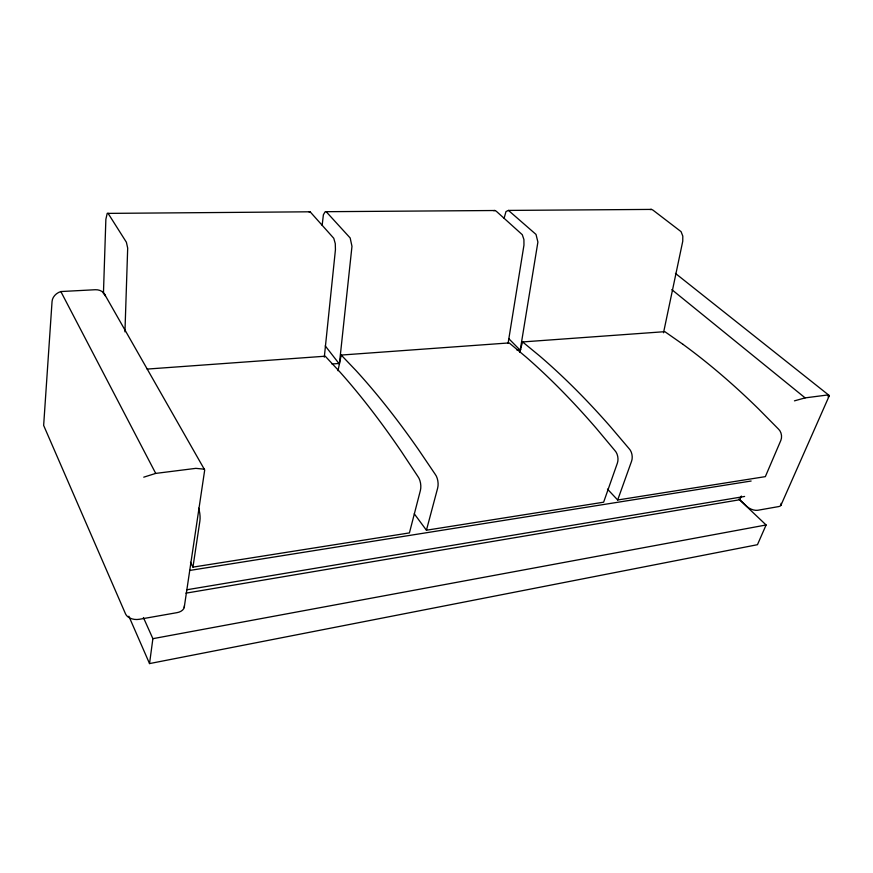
<?xml version="1.0" encoding="UTF-8"?>
<svg xmlns="http://www.w3.org/2000/svg" width="873" height="873" viewBox="0 0 873 873"><rect width="100%" height="100%" fill="white"/><g stroke="black" fill="none" stroke-linecap="round" stroke-linejoin="round"><path stroke-width="1.31" d="M103.429 293.863L105.862 219.33L107.204 213.394L310.133 211.801L333.77 238.285L335.276 243.611L335.439 249.678L324.298 357.188M124.948 331.838L127.687 248.085L126.389 242.236L108.001 213.219M322.159 225.321L323.381 214.791L325.083 211.855L326.175 211.692L494.958 210.513L496.257 211.211L522.272 234.684L523.92 239.551L523.964 245.106L508.119 343.198M739.529 499.749L766.101 524.979L757.458 544.697L149.534 663.589L152.884 638.676L143.401 617.527M184.203 607.597L204.708 469.969L104.149 293.492M147.144 369.083L325.247 356.206L339.717 371.756A972.664 285.984 75.4 0 1 401.493 451.701L417.927 476.549A9.996 4.791 82.5 0 1 420.382 490.495L409.426 532.901L192.955 567.123L199.873 521.116A11.033 3.612 83.2 0 0 198.597 508.162M504.103 218.206L506.002 211.55L508.457 210.415L651.454 209.411L652.873 210.055L681.071 231.651L682.806 236.136L682.751 241.243L663.513 332.777M338.004 370.741L341.223 355.06L509.166 342.914L525.895 356.893A884.513 342.663 72.6 0 1 596.368 428.414L614.854 450.523A9.068 5.576 81.5 0 1 617.375 463.137L603.625 502.204L426.428 530.217L414.271 513.793M426.428 530.217L437.657 488.094A9.919 4.867 82.4 0 0 435.191 474.268L418.549 449.671A964.774 291.418 75.2 0 0 355.911 370.468L341.223 355.06M519.653 352.179L522.6 341.943L664.844 331.664L682.992 344.355M607.477 489.12L617.68 499.989L631.594 461.162A9.003 5.62 81.5 0 0 629.084 448.646L610.478 426.733A878.282 346.297 72.4 0 0 539.47 355.813L522.6 341.943M741.352 496.05L739.802 499.738L185.927 593.16M780.844 505.445L829.35 395.6L675.44 273.402M828.019 396.877L829.35 395.6L826.709 395.098L805.135 397.881L794.452 400.849M204.391 469.194L195.858 468.354L155.721 473.406L143.75 477.171M152.884 638.676L766.101 524.979M186.757 589.777L744.614 496.453M189.539 570.473L751.129 481.023M617.68 499.989L765.348 476.636L780.833 440.429A8.304 6.035 80.3 0 0 778.312 428.916L758.67 409.022A813.996 380.442 69.8 0 0 682.992 344.355M309.053 211.964L310.133 211.801M493.671 210.666L494.958 210.513M650.036 209.553L651.454 209.411M331.958 364.008L338.746 363.484M516.816 349.953L520.897 349.637M184.41 605.742A10.792 7.148 4.3 0 1 177.023 612.65L139.364 619.284A11.043 7.322 2.5 0 1 125.57 613.981L43.65 425.435L52.053 301.512A11.862 9.854 -18.5 0 1 60.848 291.549L95.321 289.727A11.633 9.679 -21.2 0 1 105.491 296.198M508.457 210.415L536.011 234.422L537.899 242.061L520.21 350.237L508.741 338.615M326.175 211.692L350.171 237.969L351.972 246.328L339.379 364.041L325.236 345.883M671.817 289.629L805.135 397.881M738.995 498.963L746.873 506.449A8.239 4.027 22.9 0 0 757.851 510.258L778.683 506.58A8.173 3.929 23.1 0 0 781.04 503.339M60.848 291.549L155.721 473.406M190.478 562.288L192.955 567.123M128.855 616.218L149.534 663.589"/></g></svg>
